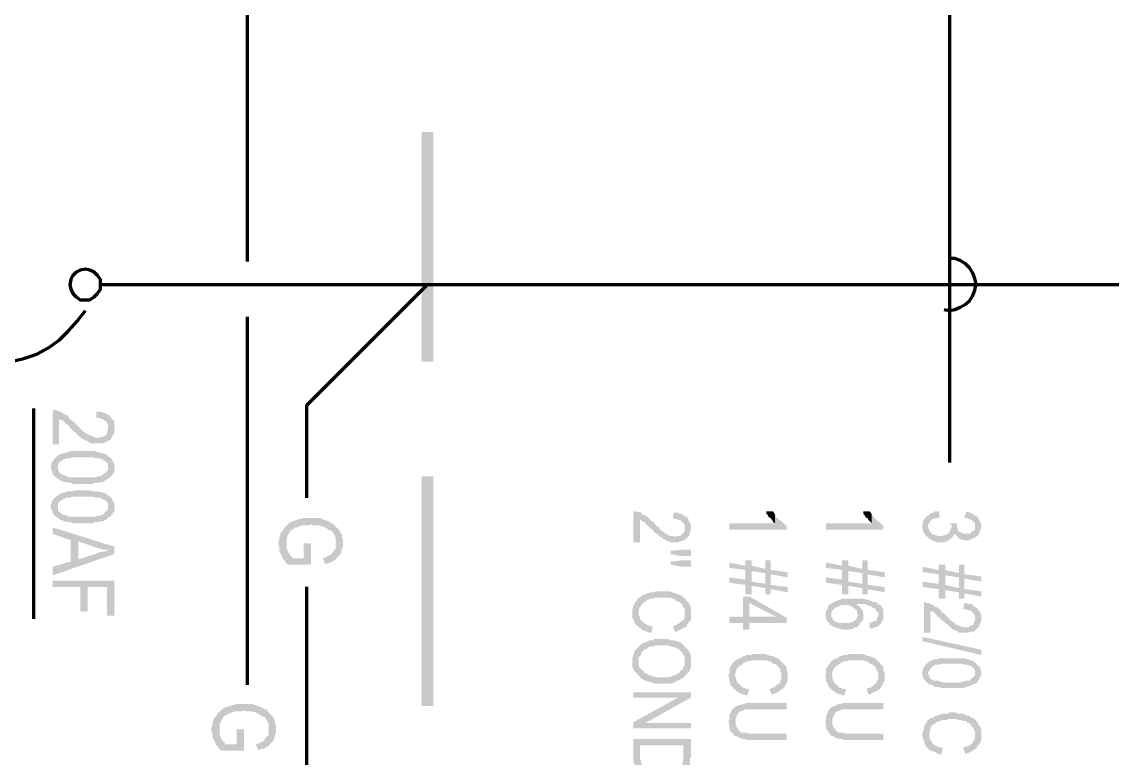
# Model space of a CAD drawing. Header units: inches. Extents: x -186 to 186, y -282 to 282.
# Drawn here: x 38.89 to 76.85, y -144.93 to -119.28 of the extents above; entities that cross this region are included whole.
import ezdxf

# ---------------------------------------------------------------- set-up
doc = ezdxf.new("R2010")
doc.units = ezdxf.units.IN
doc.header["$MEASUREMENT"] = 0
doc.layers.add('H', color=7, linetype='CONTINUOUS', lineweight=100)
doc.layers.add('P', color=250, linetype='CONTINUOUS', lineweight=100)

msp = doc.modelspace()

# ---------------------------------------------------------------- hatches: boundary and pattern name
at = {"layer": 'H', "linetype": 'Continuous'}
for points in [[(52.815, -131.111), (53.222, -131.111), (52.815, -123.111)], [(53.222, -131.111), (52.815, -123.111), (53.222, -123.111)], [(41.926, -133.852), (41.889, -133.444), (41.889, -133.519), (41.852, -133.556), (41.852, -133.63), (41.815, -133.667), (41.778, -133.704), (41.667, -133.741), (41.593, -133.741), (41.519, -133.778), (41.407, -133.741), (41.333, -133.704), (41.296, -133.704), (41.222, -133.667), (41.185, -133.63), (41.148, -133.63), (41.111, -133.593), (41.037, -133.556), (41, -133.519), (40.963, -133.481), (40.926, -133.444), (40.852, -133.37), (40.815, -133.333), (40.741, -133.259), (40.704, -133.222), (40.667, -133.185), (40.556, -133.111), (40.519, -133.037), (40.481, -133), (40.444, -132.963), (40.37, -132.963), (40.333, -132.926), (40.296, -132.889), (40.222, -132.852), (40.185, -132.852), (40.111, -132.815), (40.037, -132.815), (39.963, -132.815), (39.963, -134), (40.185, -134), (40.185, -133.111), (40.222, -133.148), (40.296, -133.148), (40.333, -133.185), (40.37, -133.222), (40.407, -133.259), (40.444, -133.296), (40.519, -133.333), (40.556, -133.407), (40.667, -133.519), (40.704, -133.556), (40.778, -133.593), (40.815, -133.667), (40.889, -133.704), (40.926, -133.741), (40.963, -133.778), (41, -133.815), (41.037, -133.815), (41.111, -133.852), (41.185, -133.889), (41.222, -133.926), (41.296, -133.963), (41.407, -133.963), (41.63, -133.963), (41.667, -133.963), (41.741, -133.963), (41.778, -133.926), (41.852, -133.889), (41.889, -133.889)], [(42.111, -133.444), (42.111, -133.333), (42.111, -133.259), (42.111, -133.222), (42.074, -133.148), (42.037, -133.111), (42, -133.074), (41.963, -133.037), (41.963, -133), (41.889, -132.963), (41.741, -132.889), (41.704, -132.889), (41.63, -132.852), (41.556, -132.852), (41.481, -132.852), (41.481, -133.074), (41.519, -133.074), (41.593, -133.074), (41.667, -133.111), (41.704, -133.111), (41.741, -133.148), (41.778, -133.185), (41.815, -133.185), (41.889, -133.296), (41.889, -133.37), (41.889, -133.444), (41.926, -133.852), (42, -133.815), (42, -133.778), (42.037, -133.704), (42.074, -133.667), (42.111, -133.63), (42.111, -133.556), (42.111, -133.481)], [(42.111, -134.815), (42.111, -134.704), (42.111, -134.667), (42.074, -134.63), (42.037, -134.556), (42.037, -134.519), (42, -134.481), (41.963, -134.444), (41.889, -134.407), (41.852, -134.37), (41.815, -134.333), (41.741, -134.333), (41.704, -134.296), (41.481, -134.259), (41.444, -134.222), (41.37, -134.222), (41.296, -134.222), (41.148, -134.222), (41.111, -134.222), (40.963, -134.222), (40.889, -134.222), (40.741, -134.222), (40.667, -134.222), (40.593, -134.222), (40.519, -134.259), (40.481, -134.259), (40.407, -134.296), (40.37, -134.296), (40.333, -134.296), (40.296, -134.333), (40.222, -134.333), (40.185, -134.37), (40.148, -134.37), (40.111, -134.407), (40.148, -134.815), (40.148, -134.778), (40.148, -134.704), (40.185, -134.63), (40.296, -134.556), (40.333, -134.519), (40.37, -134.519), (40.444, -134.481), (40.481, -134.481), (40.556, -134.481), (40.63, -134.444), (40.778, -134.444), (40.852, -134.444), (41.185, -134.444), (41.259, -134.444), (41.37, -134.444), (41.444, -134.481), (41.519, -134.481), (41.556, -134.481), (41.63, -134.481), (41.667, -134.519), (41.704, -134.519), (41.704, -134.556), (41.778, -134.556), (41.815, -134.593), (41.852, -134.63), (41.889, -134.704), (41.889, -134.741), (41.889, -134.778), (41.889, -135.185), (41.963, -135.148), (42, -135.111), (42.037, -135.074), (42.074, -135), (42.111, -134.963), (42.111, -134.926), (42.111, -134.852)], [(41.889, -135.185), (41.889, -134.778), (41.889, -134.815), (41.889, -134.889), (41.852, -134.926), (41.815, -134.963), (41.778, -135), (41.704, -135.037), (41.704, -135.074), (41.667, -135.074), (41.63, -135.111), (41.556, -135.111), (41.519, -135.111), (41.444, -135.148), (41.407, -135.148), (41.333, -135.148), (41.185, -135.148), (41.111, -135.148), (40.926, -135.148), (40.852, -135.148), (40.704, -135.148), (40.63, -135.148), (40.556, -135.148), (40.481, -135.111), (40.444, -135.111), (40.37, -135.074), (40.296, -135.037), (40.259, -135.037), (40.222, -135), (40.148, -134.889), (40.148, -134.852), (40.148, -134.815), (40.111, -134.407), (40.074, -134.444), (40.037, -134.481), (40, -134.519), (39.963, -134.593), (39.926, -134.63), (39.926, -134.667), (39.889, -134.741), (39.889, -134.815), (39.926, -134.889), (39.963, -135), (39.963, -135.037), (40, -135.074), (40.037, -135.111), (40.074, -135.148), (40.148, -135.185), (40.185, -135.222), (40.222, -135.259), (40.296, -135.259), (40.333, -135.296), (40.519, -135.333), (40.593, -135.333), (40.667, -135.37), (40.741, -135.37), (40.815, -135.37), (41.259, -135.37), (41.333, -135.37), (41.37, -135.37), (41.444, -135.333), (41.519, -135.333), (41.556, -135.333), (41.741, -135.296), (41.778, -135.259), (41.815, -135.222), (41.852, -135.222)], [(52.815, -143.111), (53.222, -143.111), (52.815, -135.111)], [(53.222, -143.111), (52.815, -135.111), (53.222, -135.111)], [(41.889, -136.556), (41.889, -136.148), (41.889, -136.185), (41.889, -136.259), (41.852, -136.296), (41.815, -136.333), (41.778, -136.37), (41.704, -136.444), (41.667, -136.444), (41.63, -136.481), (41.556, -136.481), (41.519, -136.481), (41.444, -136.519), (41.407, -136.519), (41.333, -136.519), (41.185, -136.519), (41.111, -136.519), (40.926, -136.519), (40.852, -136.519), (40.704, -136.519), (40.63, -136.519), (40.556, -136.519), (40.481, -136.481), (40.444, -136.481), (40.37, -136.444), (40.296, -136.444), (40.259, -136.407), (40.222, -136.37), (40.148, -136.296), (40.148, -136.222), (40.148, -136.185), (40.111, -135.778), (40.074, -135.815), (40.037, -135.852), (40, -135.889), (39.963, -135.963), (39.926, -136), (39.926, -136.037), (39.889, -136.111), (39.889, -136.185), (39.926, -136.259), (39.963, -136.37), (39.963, -136.407), (40, -136.444), (40.037, -136.481), (40.074, -136.519), (40.148, -136.556), (40.185, -136.593), (40.222, -136.63), (40.296, -136.63), (40.333, -136.667), (40.519, -136.704), (40.593, -136.704), (40.667, -136.741), (40.741, -136.741), (40.815, -136.741), (41.259, -136.741), (41.333, -136.741), (41.37, -136.741), (41.444, -136.704), (41.519, -136.704), (41.556, -136.704), (41.741, -136.667), (41.778, -136.63), (41.815, -136.63), (41.852, -136.593)], [(42.111, -136.185), (42.111, -136.111), (42.111, -136.037), (42.074, -136), (42.037, -135.926), (42.037, -135.889), (42, -135.852), (41.963, -135.815), (41.889, -135.778), (41.852, -135.741), (41.815, -135.704), (41.741, -135.704), (41.704, -135.667), (41.481, -135.63), (41.444, -135.63), (41.37, -135.63), (41.296, -135.593), (41.148, -135.593), (41.111, -135.593), (40.963, -135.593), (40.889, -135.593), (40.741, -135.593), (40.667, -135.63), (40.593, -135.63), (40.519, -135.63), (40.481, -135.63), (40.407, -135.667), (40.37, -135.667), (40.333, -135.667), (40.296, -135.704), (40.222, -135.704), (40.185, -135.741), (40.148, -135.778), (40.111, -135.778), (40.148, -136.185), (40.148, -136.148), (40.148, -136.074), (40.185, -136), (40.296, -135.926), (40.333, -135.889), (40.37, -135.889), (40.444, -135.852), (40.481, -135.852), (40.519, -135.852), (40.556, -135.852), (40.63, -135.815), (40.778, -135.815), (40.852, -135.815), (41.185, -135.815), (41.259, -135.815), (41.37, -135.815), (41.444, -135.852), (41.519, -135.852), (41.556, -135.852), (41.63, -135.852), (41.667, -135.889), (41.704, -135.889), (41.704, -135.926), (41.778, -135.926), (41.815, -135.963), (41.852, -136), (41.889, -136.074), (41.889, -136.111), (41.889, -136.148), (41.889, -136.556), (41.963, -136.519), (42, -136.481), (42.037, -136.444), (42.074, -136.37), (42.111, -136.333), (42.111, -136.296), (42.111, -136.222)], [(50.074, -137.444), (50.074, -137.296), (50.037, -137.259), (50.037, -137.185), (50.037, -137.148), (49.963, -137.037), (49.963, -137), (49.926, -136.963), (49.889, -136.926), (49.852, -136.889), (49.815, -136.852), (49.778, -136.815), (49.741, -136.778), (49.667, -136.741), (49.63, -136.704), (49.556, -136.667), (49.519, -136.667), (49.481, -136.63), (49.444, -136.63), (49.333, -136.593), (49.259, -136.556), (49.185, -136.556), (49.148, -136.556), (49.074, -136.556), (49, -136.556), (48.852, -136.556), (48.778, -136.556), (48.741, -136.556), (48.667, -136.556), (48.63, -136.593), (48.556, -136.593), (48.444, -136.63), (48.37, -136.667), (48.333, -136.667), (48.259, -136.704), (48.185, -136.741), (48.148, -136.778), (48.111, -136.815), (48.074, -136.852), (48.037, -136.889), (48, -136.963), (47.963, -137), (47.926, -137.037), (47.889, -137.111), (47.889, -137.148), (47.852, -137.222), (47.852, -137.259), (47.852, -137.333), (47.815, -137.407), (47.815, -137.481), (47.852, -137.556), (47.852, -137.593), (47.852, -137.667), (47.852, -137.704), (47.889, -137.778), (47.926, -137.852), (47.963, -137.889), (47.963, -137.963), (48, -138), (48.037, -138.037), (48.074, -138.111), (48.111, -137.444), (48.111, -137.37), (48.111, -137.333), (48.111, -137.259), (48.148, -137.185), (48.148, -137.148), (48.185, -137.111), (48.222, -137.037), (48.259, -137), (48.296, -136.963), (48.333, -136.963), (48.37, -136.926), (48.407, -136.889), (48.481, -136.889), (48.519, -136.852), (48.556, -136.852), (48.63, -136.815), (48.667, -136.815), (48.741, -136.815), (48.889, -136.815), (48.963, -136.778), (49.037, -136.815), (49.148, -136.815), (49.222, -136.815), (49.37, -136.852), (49.444, -136.889), (49.519, -136.926), (49.556, -136.963), (49.63, -137), (49.667, -137), (49.704, -137.037), (49.741, -137.111), (49.778, -137.148), (49.778, -137.185), (49.815, -137.259), (49.815, -137.296), (49.815, -137.37), (49.815, -137.444), (49.852, -137.963), (49.889, -137.926), (49.926, -137.889), (49.963, -137.852), (50, -137.778), (50, -137.741), (50.037, -137.667), (50.037, -137.63), (50.074, -137.556), (50.074, -137.519)], [(62, -137.296), (61.963, -136.889), (61.963, -136.926), (61.963, -137.037), (61.926, -137.074), (61.889, -137.111), (61.852, -137.148), (61.815, -137.185), (61.741, -137.185), (61.704, -137.185), (61.63, -137.222), (61.556, -137.185), (61.519, -137.185), (61.444, -137.185), (61.333, -137.111), (61.296, -137.111), (61.259, -137.074), (61.222, -137.037), (61.185, -137), (61.148, -137), (61.111, -136.963), (61.074, -136.889), (61, -136.852), (60.889, -136.704), (60.815, -136.667), (60.778, -136.63), (60.741, -136.593), (60.704, -136.556), (60.667, -136.519), (60.63, -136.481), (60.519, -136.444), (60.481, -136.444), (60.481, -136.407), (60.444, -136.37), (60.259, -136.333), (60.222, -136.333), (60.185, -136.333), (60.185, -137.407), (60.407, -137.407), (60.407, -136.63), (60.444, -136.63), (60.481, -136.667), (60.556, -136.704), (60.593, -136.741), (60.63, -136.778), (60.667, -136.815), (60.741, -136.889), (60.778, -136.926), (60.852, -136.963), (60.889, -137.037), (60.926, -137.074), (61, -137.111), (61.037, -137.148), (61.074, -137.185), (61.111, -137.222), (61.148, -137.222), (61.185, -137.259), (61.222, -137.296), (61.259, -137.296), (61.296, -137.333), (61.37, -137.37), (61.407, -137.37), (61.481, -137.407), (61.519, -137.407), (61.556, -137.407), (61.704, -137.407), (61.852, -137.37), (61.926, -137.333), (61.963, -137.333)], [(62.185, -136.889), (62.185, -136.815), (62.148, -136.704), (62.111, -136.667), (62.111, -136.63), (62.074, -136.556), (62.037, -136.519), (62, -136.519), (61.963, -136.481), (61.926, -136.481), (61.889, -136.444), (61.852, -136.407), (61.778, -136.407), (61.704, -136.37), (61.667, -136.37), (61.593, -136.37), (61.556, -136.556), (61.63, -136.593), (61.667, -136.593), (61.778, -136.63), (61.815, -136.63), (61.852, -136.667), (61.889, -136.704), (61.963, -136.778), (61.963, -136.852), (61.963, -136.889), (62, -137.296), (62.037, -137.259), (62.074, -137.222), (62.111, -137.185), (62.148, -137.111), (62.148, -137.074), (62.185, -136.963)], [(65.519, -136.963), (65.519, -136.815), (65.481, -136.815), (65.444, -136.778), (65.407, -136.741), (65.37, -136.704), (65.333, -136.667), (65.222, -136.593), (65.185, -136.556), (65.148, -136.519), (65.148, -136.481), (65.111, -136.444), (65.111, -136.741), (63.519, -136.741), (63.519, -136.963)], [(65.111, -136.444), (65.074, -136.37), (65.037, -136.333), (64.815, -136.333), (64.815, -136.37), (64.815, -136.407), (64.852, -136.444), (64.889, -136.519), (64.926, -136.556), (64.963, -136.556), (65, -136.63), (65.037, -136.667), (65.037, -136.704), (65.111, -136.741)], [(68.889, -136.963), (68.889, -136.815), (68.852, -136.815), (68.815, -136.778), (68.778, -136.741), (68.741, -136.704), (68.704, -136.667), (68.63, -136.63), (68.63, -136.593), (68.556, -136.556), (68.519, -136.519), (68.519, -136.481), (68.481, -136.444), (68.481, -136.741), (66.889, -136.741), (66.889, -136.963)], [(68.481, -136.444), (68.444, -136.37), (68.407, -136.333), (68.185, -136.333), (68.185, -136.37), (68.185, -136.407), (68.222, -136.444), (68.259, -136.519), (68.296, -136.556), (68.333, -136.556), (68.37, -136.63), (68.407, -136.667), (68.444, -136.704), (68.481, -136.741)], [(71.259, -137.259), (71.259, -136.852), (71.259, -136.889), (71.222, -136.963), (71.222, -137), (71.185, -137.037), (71.148, -137.111), (71.111, -137.111), (71.074, -137.148), (71.037, -137.148), (70.926, -137.185), (70.815, -137.185), (70.741, -137.185), (70.704, -137.148), (70.667, -137.148), (70.593, -137.111), (70.556, -137.111), (70.556, -137.074), (70.519, -137.037), (70.481, -137), (70.481, -136.963), (70.444, -136.889), (70.444, -136.852), (70.444, -136.481), (70.407, -136.481), (70.37, -136.519), (70.333, -136.556), (70.333, -136.593), (70.296, -136.63), (70.259, -136.704), (70.259, -136.741), (70.259, -136.815), (70.222, -136.852), (70.259, -136.889), (70.259, -136.963), (70.259, -137), (70.296, -137.074), (70.333, -137.111), (70.333, -137.148), (70.37, -137.185), (70.444, -137.222), (70.481, -137.296), (70.519, -137.296), (70.556, -137.333), (70.593, -137.333), (70.63, -137.37), (70.704, -137.37), (70.741, -137.407), (70.963, -137.407), (71.111, -137.37), (71.222, -137.296)], [(70.852, -136.519), (70.815, -136.333), (70.778, -136.333), (70.741, -136.333), (70.667, -136.333), (70.63, -136.37), (70.519, -136.407), (70.481, -136.444), (70.444, -136.481), (70.444, -136.852), (70.444, -136.778), (70.481, -136.741), (70.481, -136.704), (70.519, -136.667), (70.556, -136.63), (70.593, -136.593), (70.667, -136.593), (70.704, -136.556), (70.778, -136.556)], [(72.296, -136.852), (72.296, -136.778), (72.259, -136.704), (72.222, -136.667), (72.222, -136.63), (72.185, -136.556), (72.111, -136.481), (72.074, -136.481), (72.074, -136.889), (72.074, -136.963), (72.037, -137), (72, -137.037), (71.963, -137.037), (71.926, -137.074), (71.889, -137.111), (71.815, -137.111), (71.778, -137.111), (71.704, -137.111), (71.667, -137.111), (71.63, -137.074), (71.519, -137.037), (71.481, -137), (71.481, -136.963), (71.444, -136.889), (71.444, -136.852), (71.444, -136.778), (71.444, -137.185), (71.481, -137.222), (71.519, -137.259), (71.556, -137.296), (71.704, -137.333), (71.852, -137.333), (71.963, -137.296), (72, -137.259), (72.037, -137.259), (72.111, -137.222), (72.148, -137.185), (72.185, -137.148), (72.222, -137.111), (72.222, -137.037), (72.259, -137), (72.259, -136.963), (72.296, -136.889)], [(72.074, -136.481), (72.037, -136.444), (72, -136.407), (71.963, -136.407), (71.889, -136.37), (71.778, -136.333), (71.704, -136.556), (71.741, -136.556), (71.815, -136.556), (71.852, -136.593), (71.889, -136.593), (71.963, -136.63), (72, -136.667), (72.037, -136.704), (72.074, -136.741), (72.074, -136.815), (72.074, -136.852)], [(42.111, -137.815), (42.111, -137.556), (39.963, -136.889), (39.963, -137.111), (40.593, -137.333), (40.593, -138.074), (40.852, -137.37), (41.481, -137.593), (41.519, -137.593), (41.593, -137.63), (41.667, -137.63), (41.704, -137.667), (41.778, -137.667), (41.815, -137.667), (41.889, -137.667)], [(71.444, -136.741), (71.222, -136.741), (71.222, -136.778), (71.259, -136.815), (71.259, -136.852), (71.259, -137.259), (71.296, -137.222), (71.333, -137.185), (71.333, -137.148), (71.37, -137.111), (71.407, -137.148), (71.444, -137.185), (71.444, -136.778)], [(42.111, -137.815), (41.889, -137.667), (41.852, -137.704), (41.704, -137.741), (41.63, -137.741), (41.556, -137.778), (41.519, -137.778), (41.444, -137.815), (40.852, -138), (40.852, -137.37), (40.593, -138.074), (39.963, -138.259), (39.963, -138.556)], [(48.963, -138.185), (48.963, -137.444), (48.704, -137.444), (48.704, -137.963), (48.296, -137.963), (48.296, -137.926), (48.259, -137.889), (48.222, -137.852), (48.111, -137.63), (48.111, -137.556), (48.111, -137.444), (48.074, -138.111), (48.111, -138.148), (48.185, -138.185)], [(49.852, -137.963), (49.815, -137.444), (49.815, -137.519), (49.815, -137.556), (49.815, -137.63), (49.778, -137.667), (49.704, -137.778), (49.667, -137.815), (49.63, -137.852), (49.593, -137.852), (49.481, -137.926), (49.444, -137.926), (49.37, -137.963), (49.444, -138.148), (49.481, -138.148), (49.519, -138.148), (49.593, -138.111), (49.667, -138.111), (49.704, -138.074), (49.741, -138.037), (49.815, -138.037), (49.815, -138)], [(62.185, -137.889), (62.185, -137.667), (61.852, -137.667), (61.481, -137.704), (61.481, -137.815), (61.852, -137.889)], [(62.185, -138.259), (62.185, -138.037), (61.852, -138.037), (61.481, -138.074), (61.481, -138.185), (61.852, -138.259)], [(65.556, -139.148), (65.556, -138.963), (64.963, -138.889), (64.963, -138.037), (64.778, -138.037), (64.778, -138.852), (64.296, -138.778), (64.296, -138.037), (64.074, -138.037), (64.074, -138.704), (63.519, -138.63), (63.519, -138.815), (64.074, -138.889), (64.074, -139.222), (64.296, -139.222), (64.296, -138.926), (64.778, -139), (64.778, -139.222), (64.963, -139.222), (64.963, -139.037)], [(64.074, -138.222), (63.519, -138.111), (63.519, -138.296), (64.074, -138.37), (64.074, -138.704)], [(68.926, -139.148), (68.926, -138.963), (68.333, -138.889), (68.333, -138.037), (68.148, -138.037), (68.148, -138.852), (67.667, -138.778), (67.667, -138.037), (67.444, -138.037), (67.444, -138.704), (66.889, -138.63), (66.889, -138.815), (67.444, -138.889), (67.444, -139.222), (67.667, -139.222), (67.667, -138.926), (68.148, -139), (68.148, -139.222), (68.333, -139.222), (68.333, -139.037)], [(67.444, -138.222), (66.889, -138.111), (66.889, -138.296), (67.444, -138.37), (67.444, -138.704)], [(64.778, -138.333), (64.296, -138.222), (64.296, -138.407), (64.778, -138.481), (64.778, -138.852)], [(65.556, -138.63), (65.556, -138.444), (64.963, -138.37), (64.963, -138.519)], [(68.148, -138.333), (67.667, -138.222), (67.667, -138.407), (68.148, -138.481), (68.148, -138.852)], [(68.926, -138.63), (68.926, -138.444), (68.333, -138.37), (68.333, -138.519)], [(72.296, -139.296), (72.296, -139.111), (71.704, -139.037), (71.704, -138.185), (71.519, -138.185), (71.519, -139), (71.037, -138.889), (71.037, -138.185), (70.815, -138.185), (70.815, -138.852), (70.259, -138.778), (70.259, -138.963), (70.815, -139.037), (70.815, -139.37), (71.037, -139.37), (71.037, -139.074), (71.519, -139.148), (71.519, -139.37), (71.704, -139.37), (71.704, -139.185)], [(70.815, -138.37), (70.259, -138.259), (70.259, -138.444), (70.815, -138.519), (70.815, -138.852)], [(71.519, -138.481), (71.037, -138.37), (71.037, -138.556), (71.519, -138.63), (71.519, -139)], [(72.296, -138.778), (72.296, -138.593), (71.704, -138.519), (71.704, -138.667)], [(42.111, -139.963), (42.111, -138.741), (39.963, -138.741), (39.963, -138.963), (40.926, -138.963), (40.926, -139.815), (41.185, -139.815), (41.185, -138.963), (41.852, -138.963), (41.852, -139.963)], [(62, -139.37), (61.926, -139.333), (61.889, -139.296), (61.852, -139.259), (61.741, -139.222), (61.667, -139.185), (61.63, -139.185), (61.444, -139.111), (61.37, -139.111), (61.296, -139.111), (61.074, -139.111), (61.037, -139.111), (60.963, -139.111), (60.889, -139.148), (60.852, -139.148), (60.741, -139.148), (60.704, -139.185), (60.667, -139.185), (60.593, -139.222), (60.556, -139.222), (60.481, -139.259), (60.444, -139.296), (60.37, -139.333), (60.333, -139.37), (60.296, -139.407), (60.296, -139.444), (60.259, -139.481), (60.222, -139.481), (60.222, -139.556), (60.185, -139.593), (60.185, -139.63), (60.148, -139.741), (60.148, -139.815), (60.148, -139.852), (60.148, -139.889), (60.148, -139.963), (60.148, -140.037), (60.185, -140.074), (60.185, -140.111), (60.222, -140.185), (60.222, -140.222), (60.259, -140.259), (60.296, -140.296), (60.333, -140.333), (60.37, -139.852), (60.37, -139.778), (60.37, -139.741), (60.407, -139.667), (60.444, -139.63), (60.444, -139.593), (60.481, -139.556), (60.519, -139.519), (60.593, -139.481), (60.63, -139.444), (60.667, -139.407), (60.704, -139.407), (60.778, -139.37), (60.852, -139.37), (60.926, -139.333), (61, -139.333), (61.037, -139.333), (61.333, -139.333), (61.37, -139.333), (61.444, -139.333), (61.556, -139.37), (61.593, -139.37), (61.63, -139.407), (61.667, -139.444), (61.778, -139.481), (61.815, -139.519), (61.852, -139.556), (61.889, -139.593), (61.889, -139.63), (61.926, -139.667), (61.963, -139.704), (61.963, -139.778), (61.963, -139.815), (61.963, -139.889)], [(65.519, -140.222), (65.519, -140.037), (64.222, -139.296), (64, -139.296), (64, -140), (63.519, -140), (63.519, -140.222), (64, -140.222), (64, -140.444), (64.222, -140.444), (64.222, -139.519), (65.148, -140)], [(62.185, -139.889), (62.185, -139.815), (62.185, -139.704), (62.148, -139.593), (62.111, -139.519), (62.074, -139.481), (62.037, -139.444), (62, -139.407), (62, -139.37), (61.963, -139.889), (61.963, -139.963), (61.963, -140), (61.963, -140.037), (61.926, -140.111), (61.889, -140.148), (61.852, -140.148), (61.815, -140.185), (61.778, -140.222), (61.667, -140.296), (61.63, -140.296), (61.556, -140.333), (61.63, -140.519), (61.704, -140.519), (61.741, -140.481), (61.889, -140.407), (61.963, -140.37), (62, -140.37), (62.037, -140.333), (62.037, -140.296), (62.111, -140.222), (62.111, -140.185), (62.148, -140.148), (62.185, -140.111), (62.185, -140), (62.185, -139.963)], [(65.519, -140.222), (65.148, -140), (64.222, -140), (64.222, -139.519), (64.222, -140.222)], [(68, -140.333), (68, -139.926), (68, -139.963), (67.963, -140), (67.963, -140.074), (67.852, -140.148), (67.815, -140.185), (67.778, -140.185), (67.667, -140.222), (67.593, -140.222), (67.519, -140.222), (67.444, -140.222), (67.37, -140.222), (67.333, -140.222), (67.296, -140.185), (67.222, -140.185), (67.185, -140.148), (67.148, -140.111), (67.111, -140.074), (67.111, -140.037), (67.074, -140), (67.074, -139.926), (67.037, -139.556), (66.963, -139.63), (66.963, -139.667), (66.926, -139.741), (66.889, -139.778), (66.889, -139.815), (66.889, -139.889), (66.852, -139.926), (66.889, -139.963), (66.889, -140.037), (66.889, -140.074), (66.926, -140.148), (66.963, -140.185), (67, -140.222), (67.037, -140.296), (67.074, -140.296), (67.148, -140.333), (67.185, -140.37), (67.222, -140.37), (67.444, -140.444), (67.704, -140.444), (67.852, -140.407), (67.889, -140.37), (67.963, -140.37)], [(68.185, -139.963), (68.185, -139.889), (68.185, -139.852), (68.148, -139.741), (68.111, -139.704), (68.074, -139.667), (68.037, -139.63), (68, -139.593), (67.926, -139.556), (67.926, -139.37), (67.704, -139.37), (67.63, -139.37), (67.556, -139.37), (67.519, -139.37), (67.444, -139.37), (67.37, -139.407), (67.333, -139.407), (67.296, -139.444), (67.259, -139.444), (67.185, -139.481), (67.148, -139.481), (67.148, -139.519), (67.111, -139.519), (67.037, -139.556), (67.074, -139.926), (67.074, -139.852), (67.111, -139.815), (67.111, -139.778), (67.148, -139.741), (67.185, -139.704), (67.222, -139.667), (67.296, -139.667), (67.333, -139.63), (67.444, -139.593), (67.481, -139.593), (67.556, -139.593), (67.63, -139.593), (67.667, -139.593), (67.741, -139.63), (67.778, -139.63), (67.815, -139.667), (67.852, -139.704), (67.963, -139.778), (67.963, -139.815), (67.963, -139.852), (68, -139.926), (68, -140.333), (68.037, -140.296), (68.074, -140.222), (68.111, -140.185), (68.148, -140.148), (68.185, -140.111), (68.185, -140.074), (68.185, -140)], [(68.704, -139.556), (68.667, -139.519), (68.63, -139.481), (68.519, -139.481), (68.481, -139.444), (68.444, -139.444), (68.333, -139.407), (68.296, -139.407), (68.222, -139.37), (68.185, -139.37), (68.037, -139.37), (68, -139.37), (67.926, -139.37), (67.926, -139.556), (68.111, -139.556), (68.148, -139.556), (68.222, -139.556), (68.333, -139.593), (68.37, -139.63), (68.407, -139.63), (68.444, -139.63), (68.481, -139.667), (68.556, -139.704), (68.593, -139.704), (68.63, -139.778), (68.667, -139.815), (68.704, -139.852), (68.704, -139.889), (68.704, -139.926)], [(68.889, -139.963), (68.889, -139.852), (68.889, -139.815), (68.889, -139.778), (68.852, -139.704), (68.815, -139.63), (68.778, -139.593), (68.704, -139.556), (68.704, -139.926), (68.704, -140), (68.667, -140.037), (68.667, -140.111), (68.63, -140.148), (68.593, -140.148), (68.556, -140.148), (68.519, -140.185), (68.481, -140.185), (68.407, -140.222), (68.407, -140.407), (68.444, -140.407), (68.519, -140.407), (68.556, -140.37), (68.63, -140.37), (68.667, -140.333), (68.704, -140.333), (68.741, -140.296), (68.778, -140.259), (68.815, -140.222), (68.815, -140.185), (68.852, -140.148), (68.889, -140.111), (68.889, -140.037), (68.889, -140)], [(72.111, -140.444), (72.074, -140.037), (72.074, -140.111), (72.074, -140.148), (72.037, -140.185), (72.037, -140.222), (72, -140.296), (71.963, -140.296), (71.889, -140.333), (71.852, -140.37), (71.815, -140.37), (71.741, -140.37), (71.704, -140.37), (71.556, -140.333), (71.519, -140.296), (71.444, -140.296), (71.407, -140.259), (71.37, -140.222), (71.333, -140.185), (71.296, -140.185), (71.259, -140.148), (71.222, -140.111), (71.185, -140.074), (71.111, -140), (71, -139.889), (70.926, -139.852), (70.889, -139.778), (70.852, -139.741), (70.815, -139.704), (70.778, -139.667), (70.704, -139.667), (70.63, -139.593), (70.593, -139.593), (70.593, -139.556), (70.519, -139.556), (70.481, -139.519), (70.444, -139.519), (70.37, -139.519), (70.333, -139.481), (70.296, -139.481), (70.296, -140.556), (70.519, -140.556), (70.519, -139.778), (70.556, -139.815), (70.593, -139.815), (70.667, -139.852), (70.667, -139.889), (70.704, -139.889), (70.741, -139.963), (70.778, -140), (70.852, -140.037), (70.889, -140.111), (70.963, -140.148), (71, -140.185), (71.037, -140.222), (71.111, -140.259), (71.185, -140.333), (71.222, -140.37), (71.259, -140.407), (71.296, -140.444), (71.333, -140.444), (71.481, -140.519), (71.519, -140.556), (71.556, -140.556), (71.63, -140.556), (71.667, -140.556), (71.815, -140.556), (71.963, -140.519), (72.037, -140.519), (72.074, -140.481)], [(72.296, -140.074), (72.296, -139.963), (72.259, -139.852), (72.222, -139.815), (72.185, -139.778), (72.185, -139.741), (72.148, -139.704), (72.111, -139.667), (72.074, -139.667), (72.037, -139.63), (72, -139.593), (71.963, -139.556), (71.889, -139.556), (71.815, -139.556), (71.778, -139.519), (71.704, -139.519), (71.667, -139.741), (71.741, -139.741), (71.778, -139.741), (71.852, -139.778), (71.889, -139.778), (71.963, -139.815), (72, -139.852), (72.074, -139.963), (72.074, -140), (72.074, -140.037), (72.111, -140.444), (72.148, -140.407), (72.222, -140.333), (72.222, -140.296), (72.259, -140.222), (72.259, -140.185), (72.296, -140.148)], [(60.852, -140.333), (60.815, -140.333), (60.778, -140.333), (60.704, -140.296), (60.667, -140.296), (60.63, -140.259), (60.556, -140.222), (60.519, -140.185), (60.481, -140.148), (60.444, -140.111), (60.407, -140.074), (60.407, -140), (60.37, -139.963), (60.37, -139.926), (60.37, -139.852), (60.333, -140.333), (60.37, -140.37), (60.444, -140.407), (60.481, -140.444), (60.519, -140.481), (60.556, -140.481), (60.63, -140.519), (60.667, -140.519), (60.741, -140.556), (60.815, -140.556)], [(62.185, -141.556), (62.185, -141.444), (62.185, -141.333), (62.148, -141.296), (62.148, -141.259), (62.111, -141.185), (62.074, -141.148), (62.037, -141.111), (62, -141.074), (61.963, -141.037), (61.926, -141), (61.852, -140.926), (61.815, -140.889), (61.778, -140.889), (61.704, -140.852), (61.667, -140.852), (61.63, -140.815), (61.519, -140.815), (61.444, -140.815), (61.407, -140.778), (61.333, -140.778), (61, -140.778), (60.963, -140.778), (60.889, -140.778), (60.852, -140.815), (60.778, -140.815), (60.741, -140.815), (60.704, -140.852), (60.593, -140.889), (60.556, -140.889), (60.481, -140.926), (60.444, -140.963), (60.407, -141), (60.37, -141.037), (60.333, -141.074), (60.296, -141.111), (60.259, -141.148), (60.222, -141.185), (60.222, -141.222), (60.185, -141.296), (60.185, -141.333), (60.148, -141.444), (60.148, -141.481), (60.148, -141.556), (60.148, -141.593), (60.148, -141.704), (60.148, -141.741), (60.185, -141.815), (60.185, -141.852), (60.222, -141.889), (60.259, -141.926), (60.296, -141.963), (60.333, -142.037), (60.37, -142.037), (60.37, -141.519), (60.37, -141.481), (60.37, -141.407), (60.407, -141.37), (60.444, -141.333), (60.481, -141.222), (60.519, -141.185), (60.556, -141.148), (60.63, -141.111), (60.667, -141.111), (60.704, -141.074), (60.741, -141.037), (60.778, -141.037), (60.852, -141.037), (60.963, -141), (61.074, -141), (61.148, -141), (61.222, -141), (61.333, -141), (61.407, -141), (61.481, -141.037), (61.519, -141.037), (61.556, -141.037), (61.63, -141.074), (61.667, -141.074), (61.704, -141.111), (61.741, -141.111), (61.778, -141.148), (61.852, -141.222), (61.889, -141.259), (61.889, -141.296), (61.926, -141.333), (61.963, -141.407), (61.963, -141.444), (61.963, -142.074), (62.037, -142), (62.074, -141.963), (62.111, -141.926), (62.148, -141.852), (62.148, -141.815), (62.185, -141.778), (62.185, -141.667), (62.185, -141.63)], [(70.259, -140.704), (72.296, -141.148), (72.296, -141.333), (70.259, -140.852)], [(61.963, -142.074), (61.963, -141.556), (61.963, -141.63), (61.963, -141.704), (61.926, -141.741), (61.926, -141.778), (61.889, -141.852), (61.852, -141.852), (61.815, -141.889), (61.778, -141.963), (61.741, -141.963), (61.704, -142), (61.63, -142.037), (61.556, -142.037), (61.519, -142.074), (61.407, -142.111), (61.333, -142.111), (61, -142.111), (60.852, -142.074), (60.778, -142.037), (60.741, -142.037), (60.704, -142.037), (60.667, -142), (60.63, -141.963), (60.556, -141.963), (60.556, -141.926), (60.519, -141.889), (60.481, -141.852), (60.407, -141.778), (60.37, -141.704), (60.37, -141.667), (60.37, -141.593), (60.37, -141.556), (60.37, -142.037), (60.407, -142.111), (60.444, -142.148), (60.481, -142.148), (60.519, -142.185), (60.556, -142.222), (60.63, -142.222), (60.667, -142.259), (60.704, -142.259), (60.852, -142.296), (60.926, -142.333), (61, -142.333), (61.037, -142.333), (61.296, -142.333), (61.37, -142.333), (61.444, -142.333), (61.593, -142.296), (61.63, -142.259), (61.667, -142.259), (61.704, -142.222), (61.741, -142.222), (61.815, -142.185), (61.852, -142.148), (61.889, -142.148), (61.926, -142.111)], [(65.333, -141.556), (65.296, -141.519), (65.259, -141.481), (65.222, -141.444), (65.111, -141.407), (65.037, -141.37), (65, -141.37), (64.852, -141.333), (64.778, -141.296), (64.741, -141.296), (64.667, -141.296), (64.444, -141.296), (64.37, -141.296), (64.333, -141.296), (64.259, -141.333), (64.222, -141.333), (64.111, -141.333), (64.074, -141.37), (64, -141.37), (63.963, -141.407), (63.889, -141.444), (63.852, -141.444), (63.815, -141.481), (63.741, -141.519), (63.704, -141.556), (63.667, -141.593), (63.63, -141.63), (63.63, -141.667), (63.593, -141.667), (63.556, -141.741), (63.556, -141.778), (63.519, -141.815), (63.519, -141.889), (63.519, -141.926), (63.519, -142), (63.481, -142.037), (63.519, -142.111), (63.519, -142.148), (63.519, -142.222), (63.519, -142.259), (63.556, -142.296), (63.556, -142.37), (63.593, -142.407), (63.63, -142.444), (63.667, -142.481), (63.667, -142.519), (63.704, -142.519), (63.704, -142.037), (63.741, -141.963), (63.741, -141.926), (63.778, -141.852), (63.778, -141.815), (63.815, -141.778), (63.852, -141.741), (63.889, -141.704), (63.963, -141.667), (64, -141.63), (64.037, -141.593), (64.074, -141.593), (64.111, -141.556), (64.185, -141.556), (64.222, -141.556), (64.296, -141.519), (64.333, -141.519), (64.407, -141.519), (64.667, -141.519), (64.741, -141.519), (64.815, -141.519), (64.889, -141.556), (64.963, -141.556), (65, -141.593), (65.037, -141.63), (65.148, -141.667), (65.222, -141.741), (65.259, -141.778), (65.259, -141.815), (65.296, -141.852), (65.296, -141.889), (65.333, -141.963), (65.333, -142), (65.333, -142.074)], [(65.556, -142.074), (65.556, -142), (65.519, -141.889), (65.519, -141.815), (65.519, -141.778), (65.481, -141.704), (65.444, -141.667), (65.407, -141.63), (65.37, -141.593), (65.333, -141.556), (65.333, -142.074), (65.333, -142.148), (65.333, -142.185), (65.296, -142.222), (65.296, -142.296), (65.259, -142.333), (65.222, -142.333), (65.185, -142.37), (65.148, -142.407), (65.037, -142.481), (65, -142.481), (64.926, -142.519), (65, -142.704), (65.037, -142.704), (65.111, -142.667), (65.259, -142.593), (65.296, -142.556), (65.333, -142.556), (65.407, -142.481), (65.444, -142.444), (65.481, -142.37), (65.519, -142.333), (65.519, -142.296), (65.556, -142.222), (65.556, -142.185), (65.556, -142.148)], [(68.704, -141.556), (68.667, -141.519), (68.63, -141.481), (68.593, -141.444), (68.481, -141.407), (68.407, -141.37), (68.37, -141.37), (68.148, -141.296), (68.111, -141.296), (68.037, -141.296), (67.815, -141.296), (67.778, -141.296), (67.704, -141.296), (67.63, -141.333), (67.593, -141.333), (67.481, -141.333), (67.444, -141.37), (67.37, -141.37), (67.333, -141.407), (67.296, -141.444), (67.222, -141.444), (67.185, -141.481), (67.111, -141.519), (67.074, -141.556), (67.037, -141.593), (67, -141.667), (66.963, -141.667), (66.963, -141.741), (66.926, -141.778), (66.889, -141.815), (66.889, -141.889), (66.889, -141.926), (66.889, -142), (66.852, -142.037), (66.889, -142.111), (66.889, -142.148), (66.889, -142.222), (66.889, -142.259), (66.926, -142.296), (66.963, -142.37), (66.963, -142.407), (67, -142.444), (67.037, -142.481), (67.037, -142.519), (67.074, -142.519), (67.111, -142.037), (67.111, -141.963), (67.111, -141.926), (67.148, -141.852), (67.148, -141.815), (67.185, -141.778), (67.222, -141.741), (67.259, -141.704), (67.296, -141.667), (67.333, -141.667), (67.37, -141.63), (67.407, -141.593), (67.444, -141.593), (67.481, -141.556), (67.593, -141.556), (67.667, -141.519), (67.704, -141.519), (67.778, -141.519), (68.037, -141.519), (68.111, -141.519), (68.185, -141.519), (68.296, -141.556), (68.333, -141.556), (68.37, -141.593), (68.407, -141.63), (68.519, -141.667), (68.556, -141.704), (68.593, -141.741), (68.63, -141.778), (68.63, -141.815), (68.667, -141.852), (68.667, -141.889), (68.704, -141.963), (68.704, -142), (68.704, -142.074)], [(68.926, -142.074), (68.926, -142), (68.926, -141.926), (68.889, -141.889), (68.889, -141.815), (68.889, -141.778), (68.852, -141.704), (68.815, -141.667), (68.778, -141.63), (68.741, -141.593), (68.704, -141.556), (68.704, -142.074), (68.704, -142.148), (68.704, -142.185), (68.667, -142.222), (68.63, -142.333), (68.593, -142.333), (68.556, -142.37), (68.519, -142.407), (68.407, -142.481), (68.37, -142.481), (68.296, -142.519), (68.37, -142.704), (68.444, -142.704), (68.481, -142.667), (68.63, -142.593), (68.704, -142.556), (68.778, -142.519), (68.778, -142.481), (68.815, -142.444), (68.852, -142.37), (68.889, -142.333), (68.889, -142.296), (68.926, -142.222), (68.926, -142.185), (68.926, -142.148)], [(72.111, -142.333), (72.074, -141.963), (72.074, -142), (72.074, -142.037), (72, -142.111), (71.963, -142.148), (71.926, -142.185), (71.889, -142.222), (71.852, -142.222), (71.815, -142.222), (71.778, -142.222), (71.667, -142.259), (71.63, -142.259), (71.556, -142.296), (70.963, -142.296), (70.926, -142.259), (70.852, -142.259), (70.778, -142.222), (70.704, -142.222), (70.63, -142.222), (70.63, -142.185), (70.556, -142.185), (70.519, -142.148), (70.481, -142.111), (70.481, -142.037), (70.444, -142), (70.444, -141.963), (70.444, -141.593), (70.407, -141.63), (70.37, -141.667), (70.333, -141.704), (70.259, -141.815), (70.259, -141.852), (70.259, -141.889), (70.222, -141.963), (70.259, -142), (70.259, -142.037), (70.259, -142.111), (70.296, -142.148), (70.296, -142.185), (70.333, -142.222), (70.37, -142.259), (70.407, -142.296), (70.444, -142.333), (70.519, -142.37), (70.593, -142.37), (70.63, -142.407), (70.667, -142.444), (70.704, -142.444), (70.778, -142.444), (70.815, -142.444), (70.926, -142.481), (71.074, -142.481), (71.111, -142.481), (71.407, -142.481), (71.481, -142.481), (71.556, -142.481), (71.63, -142.481), (71.667, -142.481), (71.889, -142.407), (71.926, -142.407), (72, -142.37), (72.037, -142.333), (72.074, -142.333)], [(72.296, -141.963), (72.296, -141.889), (72.259, -141.815), (72.259, -141.778), (72.222, -141.741), (72.185, -141.704), (72.148, -141.667), (72.111, -141.63), (72.074, -141.593), (72.037, -141.556), (72, -141.556), (71.963, -141.519), (71.889, -141.519), (71.852, -141.481), (71.815, -141.481), (71.778, -141.481), (71.704, -141.444), (71.667, -141.444), (71.593, -141.444), (71.519, -141.444), (71.481, -141.444), (71.074, -141.444), (71, -141.444), (70.926, -141.444), (70.889, -141.444), (70.815, -141.444), (70.778, -141.481), (70.704, -141.481), (70.667, -141.481), (70.593, -141.519), (70.556, -141.519), (70.519, -141.556), (70.481, -141.556), (70.444, -141.593), (70.444, -141.963), (70.444, -141.926), (70.481, -141.889), (70.481, -141.852), (70.556, -141.778), (70.63, -141.704), (70.704, -141.667), (70.778, -141.667), (70.815, -141.667), (70.852, -141.667), (70.926, -141.63), (71.037, -141.63), (71.111, -141.63), (71.407, -141.63), (71.481, -141.63), (71.63, -141.63), (71.704, -141.667), (71.778, -141.667), (71.815, -141.667), (71.852, -141.704), (71.889, -141.704), (71.926, -141.704), (71.963, -141.741), (72, -141.778), (72.037, -141.815), (72.074, -141.852), (72.074, -141.889), (72.074, -141.963), (72.111, -142.333), (72.185, -142.222), (72.222, -142.185), (72.222, -142.148), (72.259, -142.111), (72.296, -142)], [(64.222, -142.519), (64.185, -142.519), (64.111, -142.519), (64.074, -142.481), (64, -142.481), (63.963, -142.444), (63.926, -142.407), (63.889, -142.37), (63.852, -142.333), (63.815, -142.296), (63.778, -142.259), (63.778, -142.185), (63.741, -142.148), (63.741, -142.111), (63.704, -142.037), (63.704, -142.519), (63.741, -142.556), (63.778, -142.593), (63.852, -142.63), (63.889, -142.667), (63.926, -142.667), (64, -142.704), (64.037, -142.704), (64.111, -142.741), (64.148, -142.741)], [(67.593, -142.519), (67.556, -142.519), (67.481, -142.519), (67.444, -142.481), (67.37, -142.481), (67.333, -142.444), (67.296, -142.407), (67.259, -142.37), (67.222, -142.333), (67.185, -142.296), (67.148, -142.259), (67.148, -142.185), (67.111, -142.148), (67.111, -142.111), (67.111, -142.037), (67.074, -142.519), (67.111, -142.556), (67.148, -142.593), (67.222, -142.63), (67.259, -142.667), (67.296, -142.667), (67.37, -142.704), (67.407, -142.704), (67.481, -142.741), (67.519, -142.741)], [(62.185, -142.815), (62.185, -142.63), (60.185, -142.63), (60.185, -142.815), (61.741, -142.815)], [(47.741, -143.926), (47.741, -143.778), (47.704, -143.741), (47.704, -143.667), (47.704, -143.63), (47.667, -143.556), (47.63, -143.519), (47.63, -143.481), (47.593, -143.444), (47.556, -143.407), (47.519, -143.37), (47.481, -143.333), (47.444, -143.296), (47.407, -143.222), (47.333, -143.222), (47.296, -143.185), (47.222, -143.148), (47.185, -143.148), (47.148, -143.111), (47.111, -143.111), (47, -143.074), (46.926, -143.037), (46.852, -143.037), (46.815, -143.037), (46.741, -143.037), (46.667, -143.037), (46.519, -143.037), (46.444, -143.037), (46.407, -143.037), (46.333, -143.037), (46.296, -143.074), (46.222, -143.074), (46.111, -143.111), (46.037, -143.148), (46, -143.148), (45.926, -143.185), (45.852, -143.222), (45.815, -143.259), (45.778, -143.296), (45.741, -143.333), (45.704, -143.37), (45.667, -143.444), (45.63, -143.481), (45.593, -143.519), (45.556, -143.593), (45.556, -143.63), (45.519, -143.704), (45.519, -143.741), (45.519, -143.815), (45.481, -143.889), (45.481, -143.963), (45.519, -144.037), (45.519, -144.074), (45.519, -144.148), (45.519, -144.185), (45.556, -144.259), (45.593, -144.333), (45.63, -144.37), (45.63, -144.444), (45.667, -144.481), (45.704, -144.519), (45.741, -144.556), (45.778, -143.926), (45.778, -143.852), (45.778, -143.815), (45.778, -143.741), (45.815, -143.667), (45.815, -143.63), (45.852, -143.593), (45.889, -143.519), (45.926, -143.481), (45.963, -143.444), (46, -143.444), (46.037, -143.407), (46.074, -143.37), (46.148, -143.37), (46.185, -143.333), (46.222, -143.333), (46.296, -143.296), (46.333, -143.296), (46.407, -143.296), (46.556, -143.296), (46.63, -143.259), (46.704, -143.296), (46.815, -143.296), (46.889, -143.296), (47.037, -143.333), (47.111, -143.37), (47.185, -143.407), (47.222, -143.444), (47.296, -143.481), (47.333, -143.481), (47.37, -143.519), (47.407, -143.593), (47.444, -143.63), (47.444, -143.667), (47.481, -143.741), (47.481, -143.778), (47.481, -143.852), (47.481, -143.926), (47.519, -144.444), (47.556, -144.407), (47.593, -144.37), (47.63, -144.333), (47.667, -144.259), (47.667, -144.222), (47.704, -144.148), (47.704, -144.111), (47.741, -144.037), (47.741, -144)], [(62.185, -142.815), (61.741, -142.815), (60.185, -143.667), (60.593, -143.704)], [(65.519, -143.222), (65.519, -143), (64.222, -143), (64.148, -143), (64.111, -143), (64.037, -143.037), (63.889, -143.074), (63.852, -143.074), (63.815, -143.111), (63.778, -143.111), (63.704, -143.148), (63.741, -143.63), (63.741, -143.593), (63.741, -143.556), (63.778, -143.481), (63.778, -143.444), (63.815, -143.407), (63.815, -143.37), (63.852, -143.333), (63.889, -143.296), (63.926, -143.296), (64, -143.259), (64.037, -143.259), (64.074, -143.222), (64.111, -143.222), (64.222, -143.222), (64.296, -143.222), (64.37, -143.222)], [(68.889, -143.222), (68.889, -143), (67.593, -143), (67.519, -143), (67.481, -143), (67.407, -143.037), (67.37, -143.037), (67.296, -143.037), (67.259, -143.074), (67.185, -143.111), (67.148, -143.111), (67.111, -143.148), (67.111, -143.63), (67.111, -143.593), (67.111, -143.556), (67.148, -143.481), (67.148, -143.444), (67.185, -143.407), (67.185, -143.37), (67.222, -143.333), (67.259, -143.296), (67.296, -143.296), (67.37, -143.259), (67.407, -143.259), (67.444, -143.222), (67.481, -143.222), (67.63, -143.222), (67.667, -143.222), (67.741, -143.222)], [(65.519, -144.296), (65.519, -144.074), (64.185, -144.074), (64.148, -144.037), (64.074, -144.037), (64.037, -144.037), (63.963, -144.037), (63.926, -144), (63.889, -144), (63.852, -143.963), (63.852, -143.926), (63.815, -143.889), (63.778, -143.852), (63.778, -143.815), (63.741, -143.778), (63.741, -143.704), (63.741, -143.63), (63.704, -143.148), (63.63, -143.222), (63.593, -143.296), (63.556, -143.37), (63.519, -143.407), (63.519, -143.481), (63.519, -143.519), (63.519, -143.593), (63.481, -143.667), (63.519, -143.704), (63.519, -143.778), (63.519, -143.852), (63.519, -143.889), (63.556, -143.926), (63.556, -144), (63.63, -144.037), (63.667, -144.111), (63.704, -144.148), (63.741, -144.148), (63.815, -144.185), (63.852, -144.222), (63.889, -144.222), (63.926, -144.222), (63.963, -144.259), (64.037, -144.259), (64.074, -144.259), (64.148, -144.296), (64.222, -144.296), (64.296, -144.296), (64.37, -144.296)], [(68.889, -144.296), (68.889, -144.074), (67.556, -144.074), (67.519, -144.037), (67.444, -144.037), (67.407, -144.037), (67.333, -144.037), (67.296, -144), (67.259, -144), (67.222, -143.963), (67.222, -143.926), (67.185, -143.889), (67.148, -143.852), (67.148, -143.815), (67.111, -143.778), (67.111, -143.704), (67.111, -143.63), (67.111, -143.148), (67.074, -143.148), (67.037, -143.185), (67, -143.222), (66.963, -143.296), (66.963, -143.333), (66.926, -143.37), (66.889, -143.481), (66.889, -143.519), (66.889, -143.593), (66.852, -143.667), (66.889, -143.704), (66.889, -143.778), (66.889, -143.852), (66.889, -143.889), (66.926, -143.926), (66.963, -144), (67, -144.037), (67.037, -144.111), (67.074, -144.148), (67.111, -144.148), (67.185, -144.185), (67.222, -144.222), (67.296, -144.222), (67.333, -144.259), (67.407, -144.259), (67.444, -144.259), (67.519, -144.296), (67.63, -144.296), (67.667, -144.296), (67.741, -144.296)], [(72.111, -143.593), (72.037, -143.556), (72, -143.519), (71.963, -143.519), (71.852, -143.444), (71.778, -143.444), (71.741, -143.407), (71.704, -143.407), (71.63, -143.37), (71.519, -143.37), (71.481, -143.37), (71.407, -143.333), (71.185, -143.333), (71.148, -143.37), (71.074, -143.37), (71, -143.37), (70.963, -143.37), (70.852, -143.407), (70.815, -143.407), (70.778, -143.444), (70.704, -143.444), (70.667, -143.481), (70.593, -143.519), (70.556, -143.519), (70.481, -143.556), (70.444, -143.593), (70.407, -143.63), (70.37, -143.704), (70.333, -143.741), (70.333, -143.778), (70.296, -143.815), (70.296, -143.889), (70.259, -144), (70.259, -144.037), (70.222, -144.111), (70.259, -144.148), (70.259, -144.222), (70.259, -144.259), (70.296, -144.296), (70.296, -144.37), (70.333, -144.407), (70.333, -144.444), (70.37, -144.519), (70.407, -144.556), (70.444, -144.556), (70.444, -144.593), (70.481, -144.111), (70.481, -144.074), (70.481, -144.037), (70.519, -143.926), (70.519, -143.889), (70.556, -143.815), (70.593, -143.778), (70.63, -143.741), (70.704, -143.704), (70.741, -143.667), (70.778, -143.667), (70.815, -143.63), (70.852, -143.63), (70.963, -143.593), (71.037, -143.593), (71.111, -143.593), (71.148, -143.556), (71.444, -143.556), (71.481, -143.593), (71.556, -143.593), (71.667, -143.63), (71.704, -143.63), (71.741, -143.63), (71.778, -143.667), (71.852, -143.704), (71.889, -143.704), (71.963, -143.815), (72, -143.852), (72.037, -143.889), (72.037, -143.963), (72.074, -144), (72.074, -144.074), (72.074, -144.111)], [(62.185, -143.889), (62.185, -143.704), (60.593, -143.704), (60.185, -143.667), (60.185, -143.889)], [(72.296, -144.111), (72.296, -144.037), (72.296, -143.926), (72.259, -143.889), (72.259, -143.815), (72.222, -143.778), (72.185, -143.741), (72.185, -143.704), (72.148, -143.667), (72.111, -143.63), (72.111, -143.593), (72.074, -144.111), (72.074, -144.185), (72.074, -144.222), (72.037, -144.296), (72, -144.37), (71.963, -144.407), (71.926, -144.444), (71.889, -144.481), (71.778, -144.519), (71.741, -144.519), (71.667, -144.556), (71.741, -144.778), (71.815, -144.741), (71.852, -144.741), (72, -144.667), (72.037, -144.63), (72.111, -144.593), (72.148, -144.556), (72.148, -144.519), (72.185, -144.481), (72.222, -144.444), (72.259, -144.37), (72.296, -144.333), (72.296, -144.222), (72.296, -144.185)], [(46.63, -144.667), (46.63, -143.926), (46.37, -143.926), (46.37, -144.444), (45.963, -144.444), (45.963, -144.407), (45.926, -144.37), (45.889, -144.333), (45.815, -144.222), (45.815, -144.148), (45.778, -144.111), (45.778, -144.037), (45.778, -143.926), (45.741, -144.556), (45.778, -144.63), (45.852, -144.667)], [(47.519, -144.444), (47.481, -143.926), (47.481, -144), (47.481, -144.037), (47.481, -144.111), (47.444, -144.148), (47.407, -144.185), (47.37, -144.222), (47.333, -144.296), (47.296, -144.333), (47.148, -144.407), (47.111, -144.407), (47.037, -144.444), (47.111, -144.63), (47.148, -144.63), (47.185, -144.63), (47.259, -144.593), (47.333, -144.593), (47.37, -144.556), (47.407, -144.519), (47.481, -144.519), (47.481, -144.481)], [(62.185, -144.815), (62.185, -144.259), (60.185, -144.259), (60.185, -144.963), (60.185, -145.037), (60.185, -145.074), (60.222, -145.148), (60.222, -145.185), (60.259, -145.222), (60.259, -145.259), (60.296, -145.296), (60.333, -145.333), (60.37, -145.37), (60.407, -145.407), (60.407, -144.481), (61.926, -144.481), (61.926, -144.815), (61.963, -145.407), (62, -145.37), (62.037, -145.333), (62.037, -145.296), (62.111, -145.222), (62.111, -145.185), (62.148, -145.148), (62.148, -145.111), (62.148, -145.074), (62.148, -145), (62.148, -144.963), (62.185, -144.889)], [(70.963, -144.556), (70.926, -144.556), (70.852, -144.556), (70.815, -144.519), (70.778, -144.519), (70.704, -144.481), (70.667, -144.481), (70.63, -144.444), (70.593, -144.407), (70.556, -144.333), (70.519, -144.296), (70.519, -144.259), (70.481, -144.222), (70.481, -144.148), (70.481, -144.111), (70.444, -144.593), (70.481, -144.63), (70.519, -144.667), (70.593, -144.667), (70.63, -144.704), (70.667, -144.704), (70.741, -144.741), (70.778, -144.778), (70.852, -144.778), (70.889, -144.815)], [(61.963, -145.407), (61.926, -144.815), (61.926, -144.889), (61.926, -144.963), (61.926, -145), (61.889, -145.074), (61.889, -145.111), (61.889, -145.148), (61.852, -145.185), (61.815, -145.222), (61.778, -145.259), (61.667, -145.296), (61.63, -145.333), (61.593, -145.333), (61.519, -145.37), (61.481, -145.37), (61.444, -145.37), (61.37, -145.37), (61.259, -145.37), (61.185, -145.407), (61.148, -145.407), (61.074, -145.37), (61, -145.37), (60.963, -145.37), (60.889, -145.37), (60.852, -145.37), (60.815, -145.333), (60.704, -145.333), (60.63, -145.296), (60.593, -145.259), (60.556, -145.222), (60.519, -145.185), (60.481, -145.148), (60.444, -145.111), (60.444, -145.074), (60.444, -145), (60.407, -144.963), (60.407, -144.481), (60.407, -145.407), (60.444, -145.444), (60.481, -145.481), (60.556, -145.481), (60.63, -145.519), (60.741, -145.556), (60.778, -145.556), (60.889, -145.593), (60.926, -145.593), (61, -145.63), (61.37, -145.63), (61.444, -145.593), (61.481, -145.593), (61.556, -145.593), (61.593, -145.556), (61.63, -145.556), (61.667, -145.556), (61.704, -145.519), (61.778, -145.519), (61.815, -145.481), (61.852, -145.444), (61.926, -145.444)]]:
    msp.add_hatch(color=0, dxfattribs=at).paths.add_polyline_path(points)

# ---------------------------------------------------------------- linework, layer by layer
at = {"layer": 'P', "color": 0, "linetype": 'Continuous'}
for points in [[(71.185, -108.37), (71.185, -134.63)], [(46.741, -127.63), (46.741, -113.074)], [(71, -129.296), (71.185, -129.333), (71.37, -129.296), (71.556, -129.222), (71.741, -129.111), (71.889, -129), (72, -128.815), (72.074, -128.63), (72.111, -128.407), (72.074, -128.222), (72, -128.037), (71.889, -127.852), (71.741, -127.704), (71.556, -127.593), (71.37, -127.519), (71.185, -127.519), (71.185, -129.963)], [(41.111, -128.963), (41.259, -128.963), (41.407, -128.852), (41.519, -128.741), (41.63, -128.593), (41.63, -128.444), (41.63, -128.259), (41.519, -128.111), (41.407, -128), (41.259, -127.926), (41.111, -127.889), (40.926, -127.926), (40.778, -128), (40.667, -128.111), (40.593, -128.259), (40.556, -128.444), (40.593, -128.593), (40.667, -128.741), (40.778, -128.852), (40.926, -128.963), (41.111, -128.963)], [(49.444, -128.444), (41.63, -128.444)], [(48.815, -132.63), (53, -128.444)], [(74.889, -128.444), (49.444, -128.444)], [(83.667, -128.444), (74.889, -128.444)], [(34.556, -129.333), (34.852, -129.704), (35.148, -130.037), (35.481, -130.37), (35.852, -130.63), (36.259, -130.852), (36.704, -131), (37.148, -131.111), (37.593, -131.185), (38.074, -131.185), (38.519, -131.111), (38.963, -131), (39.407, -130.852), (39.815, -130.63), (40.185, -130.37), (40.519, -130.037), (40.815, -129.704), (41.111, -129.333)], [(46.741, -142.37), (46.741, -129.556)], [(39.296, -132.741), (39.296, -140.074)], [(48.815, -135.852), (48.815, -132.63)], [(48.815, -180.148), (48.815, -138.963)]]:
    msp.add_lwpolyline(points, dxfattribs=at)

doc.saveas('drawing.dxf')
